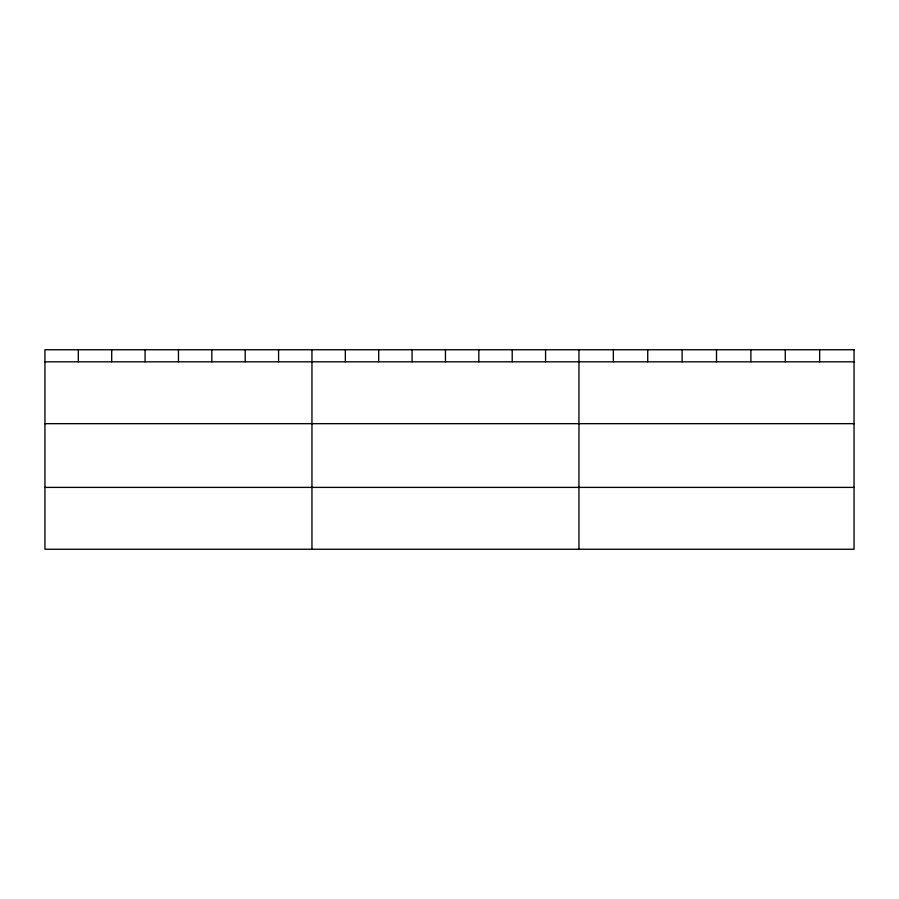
<?xml version="1.0" encoding="UTF-8"?>
<svg xmlns="http://www.w3.org/2000/svg" width="899" height="899" viewBox="0 0 899 899"><rect width="100%" height="100%" fill="white"/><g stroke="black" fill="none" stroke-linecap="round" stroke-linejoin="round"><path stroke-width="1.35" d="M44.95 361.814L854.05 361.814M44.95 423.665L854.05 423.665M44.95 487.393L854.05 487.393M819.663 349.745L819.663 361.814M785.276 349.745L785.276 361.814M750.89 349.745L750.89 361.814M716.503 349.745L716.503 361.814M682.116 349.745L682.116 361.814M647.73 349.745L647.73 361.814M613.343 349.745L613.343 361.814M578.956 349.745L578.956 549.255M545.581 349.745L545.581 361.814M512.205 349.745L512.205 361.814M478.83 349.745L478.83 361.814M445.454 349.745L445.454 361.814M412.079 349.745L412.079 361.814M378.704 349.745L378.704 361.814M345.328 349.745L345.328 361.814M311.953 349.745L311.953 549.255M278.578 349.745L278.578 361.814M245.202 349.745L245.202 361.814M211.827 349.745L211.827 361.814M178.452 349.745L178.452 361.814M145.076 349.745L145.076 361.814M111.701 349.745L111.701 361.814M78.325 349.745L78.325 361.814M854.05 349.745L44.95 349.745L44.95 549.255L854.05 549.255L854.05 349.745"/></g></svg>
